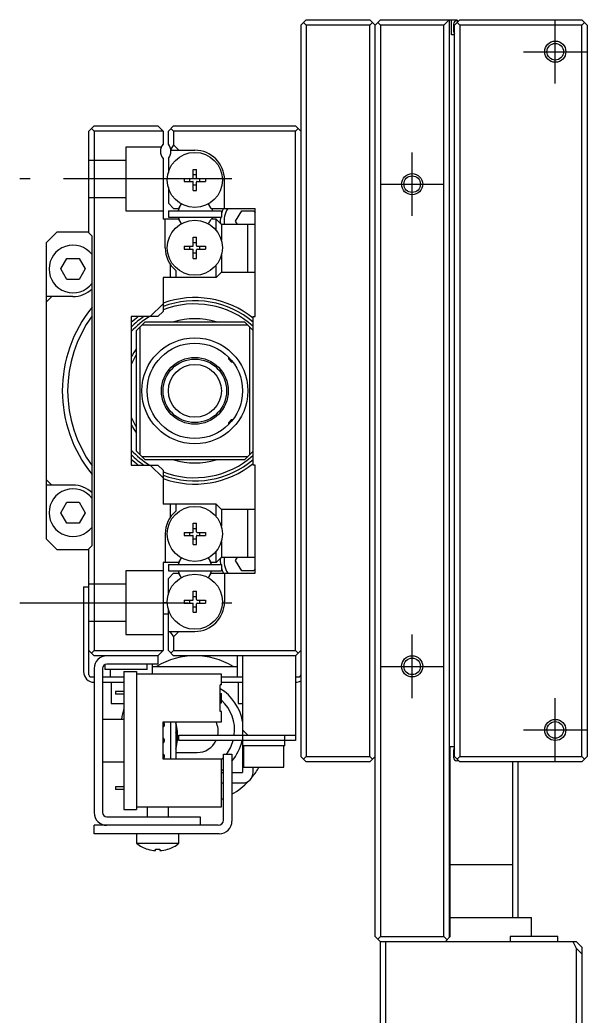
# Model space of a CAD drawing. Extents: x -2 to 723, y -8 to 429.
# Drawn here: x -2.5 to 51, y 251.8 to 345.8 of the extents above; entities that cross this region are included whole.
import ezdxf

# ---------------------------------------------------------------- set-up
doc = ezdxf.new("R2010")
doc.units = 0
doc.header["$LTSCALE"] = 0.5
doc.linetypes.add('CENTER', pattern=[50.8, 31.75, -6.35, 6.35, -6.35])
doc.linetypes.add('DASHED', pattern=[19.05, 12.7, -6.35])
for name, color, linetype in [('MSM_CENTER', 1, 'CENTER'), ('MSM_CONTINUOUS', 7, 'CONTINUOUS'), ('MSM_DASHED', 4, 'DASHED'), ('MSM_NARROW', 5, 'CONTINUOUS')]:
    doc.layers.add(name, color=color, linetype=linetype)

msp = doc.modelspace()

# ---------------------------------------------------------------- linework, layer by layer
at = {"layer": 'MSM_CENTER'}
for p, q in [((48, 339.804), (48, 345.804)), ((45, 342.804), (51, 342.804)), ((34.5, 327.304), (34.5, 333.304)), ((17.5, 330.804), (-2.5, 330.804)), ((31.5, 330.304), (37.5, 330.304)), ((17.562, 313.554), (17.562, 313.554)), ((17.562, 308.054), (17.562, 308.054)), ((-2.5, 290.804), (17.5, 290.804)), ((34.5, 281.804), (34.5, 287.804)), ((31.5, 284.804), (37.5, 284.804)), ((48, 275.804), (48, 281.804)), ((45, 278.804), (51, 278.804))]:
    msp.add_line(p, q, dxfattribs=at)
at = {"layer": 'MSM_CONTINUOUS'}
for p, q in [((24.5, 345.804), (24, 345.304)), ((24, 345.304), (24, 276.304)), ((24.5, 345.304), (24.25, 345.554)), ((24.5, 345.804), (30.5, 345.804)), ((30.5, 345.304), (24.5, 345.304)), ((24.5, 345.304), (24.5, 276.304)), ((31, 345.304), (30.5, 345.804)), ((30.75, 345.554), (30.5, 345.304)), ((30.5, 276.304), (30.5, 345.304)), ((31.5, 345.804), (31, 345.304)), ((31, 259.304), (31, 345.304)), ((31.5, 345.304), (31.25, 345.554)), ((31.5, 345.804), (38.7, 345.804)), ((37.5, 345.304), (31.5, 345.304)), ((31.5, 345.304), (31.5, 259.304)), ((38, 345.804), (37.5, 345.304)), ((37.5, 259.304), (37.5, 345.304)), ((38, 345.804), (38, 259.204)), ((38.2, 344.404), (38.2, 345.804)), ((38.4, 345.404), (38.4, 344.704)), ((38.5, 345.304), (39, 345.804)), ((38.5, 276.304), (38.5, 345.304)), ((38.7, 345.804), (38.8, 345.704)), ((38.7, 345.704), (38.9, 345.704)), ((39, 345.304), (38.75, 345.554)), ((39, 345.804), (50.5, 345.804)), ((50.5, 345.304), (39, 345.304)), ((39, 345.304), (39, 276.304)), ((51, 345.304), (50.5, 345.804)), ((50.75, 345.554), (50.5, 345.304)), ((50.5, 276.304), (50.5, 345.304)), ((51, 345.304), (51, 276.304)), ((38.5, 344.404), (38.2, 344.404)), ((4, 335.304), (4.5, 335.804)), ((4.5, 335.804), (10.5, 335.804)), ((10.5, 335.804), (11, 335.304)), ((12, 335.804), (11.5, 335.304)), ((12, 335.804), (23.5, 335.804)), ((23.5, 335.804), (24, 335.304)), ((4, 325.704), (4, 335.304)), ((4.5, 335.304), (4.25, 335.554)), ((4.5, 335.304), (4.5, 286.304)), ((11, 335.304), (4.5, 335.304)), ((11, 335.304), (11, 334.065)), ((11.5, 334.065), (11.5, 335.304)), ((12, 335.304), (11.75, 335.554)), ((12, 335.304), (12, 334.004)), ((23.5, 335.304), (12, 335.304)), ((23.75, 335.554), (23.5, 335.304)), ((23.5, 286.304), (23.5, 335.304)), ((12, 334.004), (11.727, 333.618)), ((12.5, 333.504), (12, 334.004)), ((11.745, 333.504), (14, 333.504)), ((11, 332.742), (11, 327.004)), ((11.5, 332.742), (11.5, 331.418)), ((13.855, 331.704), (14.145, 331.704)), ((13.855, 330.909), (13.855, 331.704)), ((14.145, 331.174), (13.855, 331.174)), ((14.145, 330.909), (14.145, 331.704)), ((11.402, 330.804), (11, 330.804)), ((11.5, 329.99), (11.5, 328.504)), ((13, 330.849), (13.795, 330.849)), ((13, 330.849), (13, 330.559)), ((13, 330.559), (13.795, 330.559)), ((13.53, 330.559), (13.53, 330.849)), ((13.855, 329.704), (13.855, 330.499)), ((13.855, 330.234), (14.145, 330.234)), ((14.145, 329.704), (14.145, 330.499)), ((14.205, 330.849), (15, 330.849)), ((14.205, 330.559), (15, 330.559)), ((14.47, 330.559), (14.47, 330.849)), ((15, 330.849), (15, 330.559)), ((16.8, 328.004), (16.8, 330.704)), ((13.855, 329.704), (14.145, 329.704)), ((11.5, 328.504), (12, 328.004)), ((12.535, 328.142), (12.456, 328.004)), ((15.544, 328.004), (15.327, 328.38)), ((11.5, 327.804), (11.5, 327.204)), ((11.5, 327.804), (16.5, 327.804)), ((11.5, 327.204), (16.5, 327.204)), ((12, 328.004), (12.456, 328.004)), ((15.544, 328.004), (19.7, 328.004)), ((16.5, 327.804), (16.5, 327.204)), ((17.845, 326.804), (18.423, 327.804)), ((18.423, 327.804), (19.577, 327.804)), ((19.577, 327.804), (19.7, 327.591)), ((19.7, 317.804), (19.7, 328.004)), ((12.456, 327.004), (11, 327.004)), ((11.2, 324.304), (11.2, 327.004)), ((12.456, 327.004), (12.673, 326.627)), ((15.465, 326.866), (15.544, 327.004)), ((16, 327.004), (15.544, 327.004)), ((16, 325.965), (16, 327.004)), ((16.5, 326.504), (16, 327.004)), ((16.5, 326.504), (16.5, 325.018)), ((19.7, 326.504), (16.5, 326.504)), ((18.019, 326.504), (17.845, 326.804)), ((19, 322.004), (19, 326.504)), ((1, 325.804), (0, 324.804)), ((1, 325.804), (4, 325.804)), ((4, 325.704), (4.3, 325.404)), ((4.3, 296.204), (4.3, 325.404)), ((13.855, 325.304), (14.145, 325.304)), ((13.855, 324.509), (13.855, 325.304)), ((14.145, 324.509), (14.145, 325.304)), ((0, 296.804), (0, 324.804)), ((13, 324.449), (13.795, 324.449)), ((13, 324.449), (13, 324.159)), ((13.53, 324.159), (13.53, 324.449)), ((14.145, 324.774), (13.855, 324.774)), ((14.205, 324.449), (15, 324.449)), ((14.47, 324.159), (14.47, 324.449)), ((15, 324.449), (15, 324.159)), ((13, 324.159), (13.795, 324.159)), ((13.855, 323.304), (13.855, 324.099)), ((13.855, 323.834), (14.145, 323.834)), ((14.145, 323.304), (14.145, 324.099)), ((14.205, 324.159), (15, 324.159)), ((16.5, 323.59), (16.5, 322.004)), ((1.345, 322.304), (1.923, 323.304)), ((1.923, 323.304), (3.077, 323.304)), ((3.077, 323.304), (3.655, 322.304)), ((11.7, 321.504), (11.7, 322.707)), ((13.855, 323.304), (14.145, 323.304)), ((16, 321.504), (16, 322.643)), ((1.923, 321.304), (1.345, 322.304)), ((3.655, 322.304), (3.077, 321.304)), ((16, 321.504), (11, 321.504)), ((11, 321.504), (11, 318.304)), ((12.2, 322.159), (12.2, 321.504)), ((16, 321.504), (16.5, 322.004)), ((16.5, 322.004), (19.7, 322.004)), ((3.077, 321.304), (1.923, 321.304)), ((0, 319.204), (0.5, 319.704)), ((2.5, 319.704), (0, 319.704)), ((9.793, 317.804), (11, 319.011)), ((8, 317.804), (8, 303.804)), ((10.5, 317.804), (8, 317.804)), ((11, 318.304), (10.5, 317.804)), ((19.5, 303.804), (19.5, 317.804)), ((19.5, 317.804), (19.7, 317.804)), ((8.5, 316.504), (9.3, 317.304)), ((8.8, 316.804), (8.8, 304.804)), ((19, 317.004), (9, 317.004)), ((9.3, 317.304), (18.7, 317.304)), ((18.7, 317.304), (19.5, 316.504)), ((19.2, 304.804), (19.2, 316.804)), ((8.5, 305.104), (8.5, 316.504)), ((17.2, 313.779), (17.2, 313.968)), ((17.2, 313.779), (17.425, 313.554)), ((17.425, 313.723), (17.425, 313.554)), ((17.425, 313.554), (17.562, 313.554)), ((17.425, 308.054), (17.2, 307.829)), ((17.2, 307.64), (17.2, 307.829)), ((17.425, 308.054), (17.425, 307.885)), ((17.562, 308.054), (17.425, 308.054)), ((9.3, 304.304), (8.5, 305.104)), ((9, 304.604), (19, 304.604)), ((19.5, 305.104), (18.7, 304.304)), ((8, 303.804), (10.5, 303.804)), ((18.7, 304.304), (9.3, 304.304)), ((11, 302.597), (9.793, 303.804)), ((10.5, 303.804), (11, 303.304)), ((19.7, 303.804), (19.5, 303.804)), ((19.7, 293.604), (19.7, 303.804)), ((11, 303.304), (11, 300.104)), ((0.5, 301.904), (0, 302.404)), ((2.5, 301.904), (0, 301.904)), ((1.345, 299.304), (1.923, 300.304)), ((1.923, 300.304), (3.077, 300.304)), ((3.077, 300.304), (3.655, 299.304)), ((16, 300.104), (11, 300.104)), ((11.7, 298.901), (11.7, 300.104)), ((12.2, 300.104), (12.2, 299.449)), ((16, 298.965), (16, 300.104)), ((16.5, 299.604), (16, 300.104)), ((1.923, 298.304), (1.345, 299.304)), ((3.655, 299.304), (3.077, 298.304)), ((16.5, 299.604), (16.5, 298.018)), ((19.7, 299.604), (16.5, 299.604)), ((19, 295.104), (19, 299.604)), ((3.077, 298.304), (1.923, 298.304)), ((13.855, 298.304), (14.145, 298.304)), ((13.855, 297.509), (13.855, 298.304)), ((14.145, 297.509), (14.145, 298.304)), ((11.2, 297.304), (11.2, 294.604)), ((13, 297.449), (13.795, 297.449)), ((13, 297.449), (13, 297.159)), ((13, 297.159), (13.795, 297.159)), ((13.53, 297.159), (13.53, 297.449)), ((14.145, 297.774), (13.855, 297.774)), ((13.855, 296.304), (13.855, 297.099)), ((14.145, 296.304), (14.145, 297.099)), ((14.205, 297.449), (15, 297.449)), ((14.205, 297.159), (15, 297.159)), ((14.47, 297.159), (14.47, 297.449)), ((15, 297.449), (15, 297.159)), ((0, 296.804), (1, 295.804)), ((4.3, 296.204), (4, 295.904)), ((13.855, 296.834), (14.145, 296.834)), ((13.855, 296.304), (14.145, 296.304)), ((16.5, 296.59), (16.5, 295.104)), ((4, 295.804), (1, 295.804)), ((4, 284.004), (4, 295.904)), ((16, 294.604), (16, 295.643)), ((11, 294.604), (11, 286.304)), ((12.456, 294.604), (11, 294.604)), ((11.5, 294.404), (11.5, 293.804)), ((11.5, 294.404), (16.5, 294.404)), ((12.673, 294.98), (12.456, 294.604)), ((15.544, 294.604), (15.465, 294.742)), ((16, 294.604), (15.544, 294.604)), ((16, 294.604), (16.5, 295.104)), ((16.5, 295.104), (19.7, 295.104)), ((16.5, 294.404), (16.5, 293.804)), ((17.845, 294.804), (18.019, 295.104)), ((18.423, 293.804), (17.845, 294.804)), ((11.5, 293.804), (16.5, 293.804)), ((12, 293.604), (11.5, 293.104)), ((12, 293.604), (12.456, 293.604)), ((12.456, 293.604), (12.535, 293.466)), ((15.327, 293.227), (15.544, 293.604)), ((15.544, 293.604), (19.7, 293.604)), ((16.8, 293.604), (16.8, 290.904)), ((19.577, 293.804), (18.423, 293.804)), ((19.7, 294.016), (19.577, 293.804)), ((11.5, 291.618), (11.5, 293.104)), ((3.5, 292.304), (4, 292.304)), ((3.5, 292.304), (3.5, 284.304)), ((13.855, 291.904), (14.145, 291.904)), ((13.855, 291.109), (13.855, 291.904)), ((14.145, 291.109), (14.145, 291.904)), ((11.402, 290.804), (11, 290.804)), ((13, 291.049), (13.795, 291.049)), ((13, 291.049), (13, 290.759)), ((13, 290.759), (13.795, 290.759)), ((13.53, 290.759), (13.53, 291.049)), ((14.145, 291.374), (13.855, 291.374)), ((13.855, 289.904), (13.855, 290.699)), ((14.145, 289.904), (14.145, 290.699)), ((14.205, 291.049), (15, 291.049)), ((14.205, 290.759), (15, 290.759)), ((14.47, 290.759), (14.47, 291.049)), ((15, 291.049), (15, 290.759)), ((11.5, 289.724), (11, 289.724)), ((11.5, 286.304), (11.5, 290.19)), ((13.855, 290.434), (14.145, 290.434)), ((13.855, 289.904), (14.145, 289.904)), ((11.5, 288.104), (14, 288.104)), ((11.646, 288.104), (12, 287.604)), ((12, 287.604), (12.5, 288.104)), ((12, 287.604), (12, 286.304)), ((4.5, 285.804), (4, 286.304)), ((4.25, 286.054), (4.5, 286.304)), ((4.5, 286.304), (11, 286.304)), ((10.5, 285.804), (4.5, 285.804)), ((11, 286.304), (10.5, 285.804)), ((10.5, 285.804), (10.5, 285.004)), ((12, 285.804), (11.5, 286.304)), ((11.75, 286.054), (12, 286.304)), ((12, 286.304), (23.5, 286.304)), ((23.5, 285.804), (12, 285.804)), ((18, 285.804), (18, 283.804)), ((18.5, 285.804), (18.5, 274.804)), ((23.5, 286.304), (23.75, 286.054)), ((24, 286.304), (23.5, 285.804)), ((23.5, 285.804), (23.5, 277.804)), ((5.5, 284.95), (5.5, 284.504)), ((10.5, 285.004), (5.7, 285.004)), ((9.5, 284.504), (9.5, 285.004)), ((10, 284.054), (10, 285.004)), ((4.5, 284.604), (4.5, 271.004)), ((5.3, 284.604), (5.3, 271.004)), ((9.5, 284.504), (5.5, 284.504)), ((6, 284.504), (6, 283.804)), ((7.3, 284.304), (7.3, 271.304)), ((7.3, 284.304), (8.5, 284.304)), ((8.5, 284.304), (8.5, 271.304)), ((16.5, 284.054), (8.5, 284.054)), ((10, 284.804), (18, 284.804)), ((16.5, 283.054), (16.5, 284.054)), ((4.2, 283.804), (4.5, 283.804)), ((5.3, 283.804), (7.3, 283.804)), ((5.3, 283.304), (7.3, 283.304)), ((6.1, 283.304), (6.1, 281.304)), ((16.4, 280.554), (16.4, 283.054)), ((16.5, 283.054), (16.4, 283.054)), ((16.5, 283.804), (18.5, 283.804)), ((16.5, 283.304), (18.5, 283.304)), ((18.1, 283.304), (18.1, 281.304)), ((23.5, 283.804), (23.8, 283.804)), ((6.5, 282.429), (6.5, 282.179)), ((7.3, 282.429), (6.5, 282.429)), ((7.3, 282.179), (6.5, 282.179)), ((16.4, 282.254), (16.5, 282.254)), ((16.5, 281.354), (16.5, 282.254)), ((6.1, 281.304), (7.3, 281.304)), ((16.4, 281.879), (16.5, 281.879)), ((16.4, 281.729), (16.5, 281.729)), ((16.4, 281.354), (16.5, 281.354)), ((18.1, 281.304), (18.5, 281.304)), ((16.5, 280.554), (16.4, 280.554)), ((16.5, 279.554), (16.5, 280.554)), ((7.3, 279.804), (5.3, 279.804)), ((11, 276.054), (11, 279.554)), ((11, 279.554), (16.5, 279.554)), ((11.7, 279.554), (11.7, 276.054)), ((12.2, 279.554), (12.2, 276.054)), ((12.35, 277.804), (12.35, 278.672)), ((12.5, 277.804), (12.5, 278.304)), ((12.5, 278.304), (23.5, 278.304)), ((19, 278.304), (18.5, 278.804)), ((22.5, 277.304), (22.5, 278.304)), ((23.5, 277.804), (12.5, 277.804)), ((22.5, 277.304), (18.5, 277.304)), ((18.6, 277.304), (18.6, 275.304)), ((22.4, 275.304), (22.4, 277.304)), ((12.2, 276.672), (14.207, 276.672)), ((16.7, 276.504), (17.5, 276.504)), ((16.7, 270.304), (16.7, 276.504)), ((17.5, 276.504), (17.5, 270.204)), ((38.5, 277.204), (38.1, 277.204)), ((38.1, 259.304), (38.1, 277.204)), ((38.4, 276.904), (38.4, 276.204)), ((5.3, 275.804), (7.3, 275.804)), ((16.5, 276.054), (11, 276.054)), ((16.5, 271.554), (16.5, 276.054)), ((24, 276.304), (24.5, 275.804)), ((24.5, 276.304), (24.25, 276.054)), ((24.5, 276.304), (30.5, 276.304)), ((30.5, 275.804), (24.5, 275.804)), ((30.5, 276.304), (30.75, 276.054)), ((31, 276.304), (30.5, 275.804)), ((39, 275.804), (38.5, 276.304)), ((38.9, 275.904), (38.7, 275.904)), ((38.75, 276.054), (39, 276.304)), ((39, 276.304), (50.5, 276.304)), ((50.5, 275.804), (39, 275.804)), ((44, 261.104), (44, 275.804)), ((44.5, 261.104), (44.5, 275.804)), ((50.5, 276.304), (50.75, 276.054)), ((51, 276.304), (50.5, 275.804)), ((16.5, 274.804), (16.7, 274.804)), ((17.5, 274.804), (18.5, 274.804)), ((18.6, 275.304), (22.4, 275.304)), ((19.5, 274.804), (19.5, 275.304)), ((16.5, 273.804), (16.7, 273.804)), ((17.5, 273.804), (18.5, 273.804)), ((7.3, 273.429), (6.5, 273.429)), ((6.5, 273.429), (6.5, 273.179)), ((7.3, 273.179), (6.5, 273.179)), ((7.3, 271.304), (8.5, 271.304)), ((8.5, 271.554), (16.5, 271.554)), ((9.5, 271.554), (9.5, 270.604)), ((11.5, 270.604), (11.5, 271.554)), ((4.5, 269.004), (4.5, 269.804)), ((16.2, 269.804), (4.5, 269.804)), ((5.7, 270.604), (14.5, 270.604)), ((14.5, 270.604), (14.5, 269.804)), ((16.3, 269.004), (4.5, 269.004)), ((8.5, 269.004), (8.5, 268.106)), ((12.5, 268.106), (12.5, 269.004)), ((8.5, 268.106), (12.5, 268.106)), ((9.55, 267.548), (9.571, 267.548)), ((10.3, 267.548), (10.7, 267.548)), ((10.3, 267.416), (10.3, 267.548)), ((10.7, 267.548), (10.7, 267.416)), ((11.429, 267.548), (11.45, 267.548)), ((38, 266.104), (44, 266.104)), ((38.1, 261.104), (45.75, 261.104)), ((45.75, 259.304), (45.75, 261.104)), ((31.5, 258.804), (31, 259.304)), ((31.25, 259.054), (31.5, 259.304)), ((31.5, 259.304), (37.5, 259.304)), ((31.5, 245.304), (31.5, 258.804)), ((50, 258.804), (31.5, 258.804)), ((32, 258.804), (32, 245.304)), ((37.5, 259.304), (37.8, 259.004)), ((37.6, 258.804), (38.1, 259.304)), ((43.75, 259.304), (43.75, 258.804)), ((48.25, 259.304), (43.75, 259.304)), ((48.25, 258.804), (48.25, 259.304)), ((50, 258.191), (49.694, 258.804)), ((50, 258.804), (50.5, 258.304)), ((50, 245.304), (50, 258.191)), ((50.5, 257.691), (50, 258.191)), ((50.5, 258.304), (50.5, 245.304))]:
    msp.add_line(p, q, dxfattribs=at)
for centre, radius in [((48, 342.804), 0.783), ((14, 330.704), 2.6), ((34.5, 330.304), 0.783), ((14, 324.304), 2.6), ((14, 310.804), 5), ((14, 310.804), 4.5), ((14, 310.804), 3.15), ((14, 310.804), 3), ((14, 297.304), 2.6), ((14, 290.904), 2.6), ((34.5, 284.804), 0.783), ((48, 278.804), 0.783)]:
    msp.add_circle(centre, radius, dxfattribs=at)
for centre, radius, start, end in [((38.7, 345.404), 0.3, 90, 180), ((38.7, 344.704), 0.3, 180, 228.18969), ((11.75, 333.404), 1, 138.59038, 221.40962), ((10.75, 333.404), 1, 318.59038, 41.40962), ((14, 330.704), 2.8, 0, 90), ((13.795, 330.909), 0.06, 270, 0), ((14.205, 330.909), 0.06, 180, 270), ((13.795, 330.499), 0.06, 0, 90), ((14.205, 330.499), 0.06, 90, 180), ((14, 327.504), 1.587, 143.80278, 169.10695), ((14.115, 327.389), 1.75, 142.99403, 154.50518), ((13.885, 327.389), 1.75, 34.50518, 37.00597), ((14, 327.504), 1.587, 190.89305, 216.19722), ((14.115, 327.504), 1.587, 10.89305, 18.35844), ((14.115, 327.504), 1.587, 341.64156, 349.10695), ((19, 326.804), 2.6, 171.15012, 184.59658), ((19, 326.804), 2.6, 152.51357, 164.05763), ((19, 326.804), 2.25, 147.76905, 187.66226), ((14.115, 327.619), 1.75, 214.50518, 217.00597), ((13.885, 327.619), 1.75, 322.99403, 334.50518), ((2.5, 322.304), 2.25, 36.86985, 323.13015), ((14, 324.304), 2.8, 180, 229.9948), ((13.795, 324.509), 0.06, 270, 0), ((14.205, 324.509), 0.06, 180, 270), ((13.795, 324.099), 0.06, 0, 90), ((14.205, 324.099), 0.06, 90, 180), ((2.5, 322.304), 2.6, 270, 313.81309), ((14, 310.804), 8.8, 51.31781, 109.93227), ((14, 310.804), 12.5, 140.89578, 219.10422), ((14, 310.804), 8.5, 49.67979, 110.66732), ((14, 310.804), 8.2, 47.87644, 111.46013), ((14, 310.804), 12, 143.9334, 216.0666), ((14, 310.804), 8.8, 127.30179, 132.98589), ((14, 310.804), 8.5, 124.56032, 134.90087), ((14, 310.804), 8.2, 121.38815, 137.02972), ((14, 310.804), 6.8, 72.91742, 107.08258), ((14, 310.804), 6.8, 143.98115, 151.92751), ((14, 310.804), 6.5, 147.79577, 157.38013), ((14, 310.804), 6.5, 202.61987, 212.20423), ((14, 310.804), 6.8, 208.07249, 216.01885), ((14, 310.804), 8.2, 222.97028, 238.61185), ((14, 310.804), 8.5, 225.09913, 235.43968), ((14, 310.804), 8.2, 248.53987, 312.12356), ((14, 310.804), 8.8, 227.01411, 232.69821), ((14, 310.804), 8.5, 249.33268, 310.32021), ((14, 310.804), 8.8, 250.06773, 308.68219), ((14, 310.804), 6.8, 252.91742, 287.08258), ((2.5, 299.304), 2.6, 46.18691, 90), ((2.5, 299.304), 2.25, 36.86985, 323.13015), ((14, 297.304), 2.8, 130.0052, 180), ((13.795, 297.509), 0.06, 270, 0), ((13.795, 297.099), 0.06, 0, 90), ((14.205, 297.509), 0.06, 180, 270), ((14.205, 297.099), 0.06, 90, 180), ((14, 294.104), 1.587, 143.80278, 169.10695), ((14.115, 293.989), 1.75, 142.99403, 145.49482), ((14, 294.104), 1.587, 10.89305, 36.19722), ((13.885, 293.989), 1.75, 25.49482, 37.00597), ((19, 294.804), 2.6, 175.40342, 188.84988), ((19, 294.804), 2.25, 172.33774, 212.23095), ((14, 294.104), 1.587, 190.89305, 216.19722), ((14.115, 294.219), 1.75, 205.49482, 217.00597), ((14, 294.104), 1.587, 323.80278, 349.10695), ((19, 294.804), 2.6, 195.94237, 207.48643), ((13.885, 294.219), 1.75, 322.99403, 325.49482), ((13.795, 291.109), 0.06, 270, 0), ((13.795, 290.699), 0.06, 0, 90), ((14, 290.904), 2.8, 270, 0), ((14.205, 291.109), 0.06, 180, 270), ((14.205, 290.699), 0.06, 90, 180), ((5.7, 284.604), 1.2, 90, 180), ((14, 278.804), 7, 58.99728, 121.00272), ((5.7, 284.604), 0.4, 90, 180), ((4.5, 284.304), 1, 180, 270), ((4.2, 284.004), 0.2, 180, 270), ((23.8, 284.004), 0.2, 270, 0), ((23.5, 284.304), 1, 270, 300.00007), ((14, 278.804), 4.57, 10.0411, 58.32069), ((14, 278.804), 3.75, 352.33774, 48.18967), ((14, 278.804), 7, 163.16499, 171.78679), ((10.9, 279.304), 0.25, 293.57818, 66.42182), ((10.35, 278.672), 2, 0, 22.33164), ((14.207, 278.672), 2, 349.39014, 26.16001), ((10.35, 277.804), 2, 337.66836, 22.33164), ((10.9, 277.804), 0.25, 293.57818, 66.42182), ((14.207, 278.672), 2, 270, 334.2706), ((14, 278.804), 3.75, 322.16908, 344.53396), ((14, 278.804), 4.57, 319.98397, 347.36033), ((10.9, 276.304), 0.25, 293.57818, 66.42182), ((38.7, 276.904), 0.3, 131.81032, 180), ((14, 278.804), 3.75, 311.81033, 316.0545), ((38.7, 276.204), 0.3, 180, 270), ((14, 278.804), 4.57, 303.1646, 306.2145), ((18.5, 274.804), 1, 270, 0), ((14, 278.804), 7, 320.15712, 330), ((14, 278.804), 7, 300.00001, 316.5758), ((14, 278.804), 7, 290.92484, 292.6881), ((5.7, 271.004), 1.2, 180, 270), ((5.7, 271.004), 0.4, 180, 270), ((16.2, 270.304), 0.5, 270, 0), ((16.3, 270.204), 1.2, 270, 0), ((10.5, 270.604), 3.2, 231.31781, 252.73), ((10.5, 270.604), 3.2, 287.27001, 308.68219), ((10.5, 270.604), 3.194, 253.09474, 266.40965), ((10.5, 270.604), 3.194, 273.59035, 286.90526)]:
    msp.add_arc(centre, radius, start, end, dxfattribs=at)
at = {"layer": 'MSM_DASHED'}
for p, q in [((10.833, 333.804), (7.5, 333.804)), ((7.5, 333.804), (7.5, 327.804)), ((7.5, 332.554), (4, 332.554)), ((4, 329.054), (7.5, 329.054)), ((7.5, 327.804), (11, 327.804)), ((7.5, 293.804), (7.5, 287.804)), ((11, 293.804), (7.5, 293.804)), ((7.5, 292.554), (4, 292.554)), ((4, 289.054), (7.5, 289.054)), ((7.5, 287.804), (11, 287.804))]:
    msp.add_line(p, q, dxfattribs=at)
at = {"layer": 'MSM_NARROW'}
for centre, radius in [((48, 342.804), 1), ((34.5, 330.304), 1), ((14, 310.804), 2.5), ((34.5, 284.804), 1), ((48, 278.804), 1)]:
    msp.add_circle(centre, radius, dxfattribs=at)

doc.saveas('drawing.dxf')
